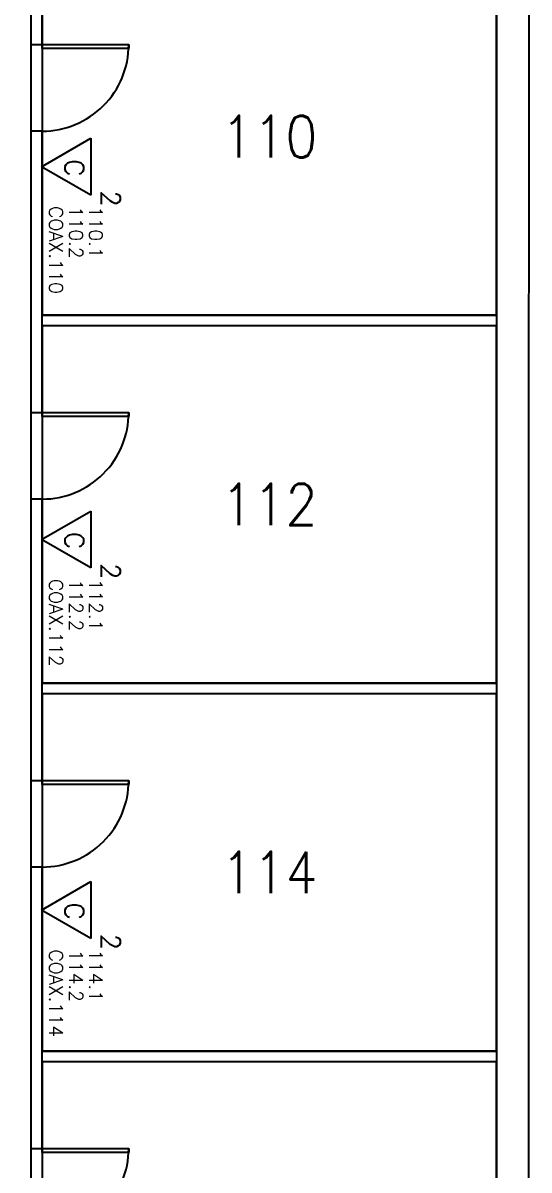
# Model space of a CAD drawing. Header units: inches. Extents: x -460 to 10305, y -938 to 5356.
# Drawn here: x 513.2 to 700.3, y 2279.1 to 2703.1 of the extents above; entities that cross this region are included whole.
import ezdxf
from ezdxf.enums import TextEntityAlignment as Align

# ---------------------------------------------------------------- set-up
doc = ezdxf.new("R2010")
doc.units = ezdxf.units.IN
doc.header["$MEASUREMENT"] = 0
doc.set_wipeout_variables(frame=1)
doc.linetypes.add('01-0263-01-DWG-BFP-ARCH$0$763', pattern=[5.0001, 5, -0.0001])
for name, color, linetype in [('01-0263-01-DWG-BFP-ARCH$0$SP-AREA', 250, '01-0263-01-DWG-BFP-ARCH$0$763'), ('01-0263-01-DWG-BFP-ARCH$0$SP-DOORS', 5, 'Continuous'), ('01-0263-01-DWG-BFP-ARCH$0$SP-GROSS', 30, 'Continuous'), ('01-0263-01-DWG-BFP-ARCH$0$SP-RMNO', 7, 'Continuous'), ('01-0263-01-DWG-BFP-ARCH$0$SP-ROOM', 7, 'Continuous'), ('01-0263-01-DWG-BFP-ARCH$0$SP-WALL', 7, 'Continuous'), ('T-Comm-E', 1, 'Continuous')]:
    doc.layers.add(name, color=color, linetype=linetype)
doc.layers.get('01-0263-01-DWG-BFP-ARCH$0$SP-ROOM').off()
doc.styles.add('01-0263-01-DWG-BFP-ARCH$0$ROMANS', font='ROMANS.shx', dxfattribs={"width": 0.9})
doc.styles.add('3-32', font='SIMPLEX.shx', dxfattribs={"height": 9})

# ---------------------------------------------------------------- blocks, each defined once
blk = doc.blocks.new('01-0263-01-DWG-BFP-ARCH$0$DOR00')
at = {"color": 0}
for p, q in [((0, 1), (0, 0)), ((1, 0), (1, 1))]:
    blk.add_line(p, q, dxfattribs=at)
blk = doc.blocks.new('01-0263-01-DWG-BFP-ARCH$0$DOR01')
at = {"color": 0}
for p, q in [((1, 1), (0, 1)), ((0, 1), (0, 0)), ((1, 0), (1, 1)), ((0, 0), (1, 0))]:
    blk.add_line(p, q, dxfattribs=at)
blk = doc.blocks.new('01-0263-01-DWG-BFP-ARCH$0$FMGRM1')
at = {"style": '01-0263-01-DWG-BFP-ARCH$0$ROMANS', "width": 0.9}
for tag, p in [('RMAREA', (0, -0.2836)), ('DATA1', (0, -0.443)), ('DATA2', (0, -0.6024)), ('DATA3', (0, -0.7618)), ('DATA4', (0, -0.9213)), ('DATA5', (0, -1.0807))]:
    blk.add_attdef(tag, text='', height=0.1172, dxfattribs=at).set_placement(p, align=Align.CENTER)
at = {"linetype": 'Continuous'}
blk.add_wipeout([(-0.375, -0.125), (0.375, -0.125), (0.375, 0.125), (-0.375, 0.125)], dxfattribs=at)
at = {"layer": '01-0263-01-DWG-BFP-ARCH$0$SP-RMNO', "style": '01-0263-01-DWG-BFP-ARCH$0$ROMANS', "width": 0.9}
blk.add_attdef('RMNUMB', text='', height=0.16, dxfattribs=at).set_placement((0, 0), align=Align.MIDDLE)
blk = doc.blocks.new('01-0263-01-DWG-BFP-ARCH', base_point=(1295.16, 1353.43))
at = {"layer": '01-0263-01-DWG-BFP-ARCH$0$SP-AREA'}
blk.add_lwpolyline([(1527.16, 2407.43), (1479.16, 2407.43), (1479.16, 1533.43), (1811.16, 1533.43), (1811.16, 2461.43), (1479.16, 2461.43), (1479.16, 2407.43), (1527.16, 2407.43), (1763.16, 2407.43), (1763.16, 1587.43), (1527.16, 1587.43), (1527.16, 2407.43)], close=True, dxfattribs=at)
at = {"layer": '01-0263-01-DWG-BFP-ARCH$0$SP-AREA', "linetype": 'Continuous'}
for points in [[(1983.16, 1999.43), (1983.16, 2131.43), (1815.16, 2131.43), (1815.16, 1999.43)], [(1983.16, 1863.43), (1983.16, 1995.43), (1815.16, 1995.43), (1815.16, 1863.43)], [(1983.16, 1727.43), (1983.16, 1859.43), (1815.16, 1859.43), (1815.16, 1727.43)], [(1983.16, 1591.43), (1983.16, 1723.43), (1815.16, 1723.43), (1815.16, 1591.43)]]:
    blk.add_lwpolyline(points, close=True, dxfattribs=at)
at = {"layer": '01-0263-01-DWG-BFP-ARCH$0$SP-DOORS'}
for points in [[(1815.16, 2067.43, 0.414214), (1847.16, 2099.43, 0.414214)], [(1815.16, 1931.43, 0.414214), (1847.16, 1963.43, 0.414214)], [(1815.16, 1795.43, 0.414214), (1847.16, 1827.43, 0.414214)], [(1815.16, 1659.43, 0.414214), (1847.16, 1691.43, 0.414214)]]:
    blk.add_lwpolyline(points, format="xyb", dxfattribs=at)
at = {"layer": '01-0263-01-DWG-BFP-ARCH$0$SP-GROSS'}
blk.add_lwpolyline([(1995.16, 2641.42), (1295.16, 2641.43), (1295.16, 1353.43), (1995.06, 1353.48), (1995.03, 1373.67), (1995.16, 2641.42)], close=True, dxfattribs=at)
at = {"layer": '01-0263-01-DWG-BFP-ARCH$0$SP-WALL'}
for p, q in [((1983.16, 2629.43), (1983.16, 1365.43)), ((1811.16, 2099.43), (1811.16, 2203.43)), ((1815.16, 2099.43), (1815.16, 2203.43)), ((1811.16, 1963.43), (1811.16, 2067.43)), ((1815.16, 1963.43), (1815.16, 2067.43)), ((1983.16, 1999.43), (1815.16, 1999.43)), ((1983.16, 1995.43), (1815.16, 1995.43)), ((1811.16, 1827.43), (1811.16, 1931.43)), ((1815.16, 1827.43), (1815.16, 1931.43)), ((1983.16, 1863.43), (1815.16, 1863.43)), ((1983.16, 1859.43), (1815.16, 1859.43)), ((1811.16, 1691.43), (1811.16, 1795.43)), ((1815.16, 1727.43), (1815.16, 1795.43)), ((1983.16, 1727.43), (1815.16, 1727.43)), ((1815.16, 1691.43), (1815.16, 1727.43)), ((1983.16, 1723.43), (1815.16, 1723.43))]:
    blk.add_line(p, q, dxfattribs=at)
at = {"layer": '01-0263-01-DWG-BFP-ARCH$0$SP-DOORS', "xscale": 32, "yscale": -1.5, "zscale": 32}
for p in [(1815.16, 2099.43), (1815.16, 1963.43), (1815.16, 1827.43), (1815.16, 1691.43)]:
    blk.add_blockref('01-0263-01-DWG-BFP-ARCH$0$DOR01', p, dxfattribs=at)
at = {"layer": '01-0263-01-DWG-BFP-ARCH$0$SP-WALL', "xscale": 32, "zscale": 32, "rotation": 270}
for p, yscale in [((1815.16, 2099.43), -3.999999999999773), ((1815.16, 1963.43), -4), ((1815.16, 1827.43), -4.000000000000455), ((1815.16, 1691.43), -4)]:
    blk.add_blockref('01-0263-01-DWG-BFP-ARCH$0$DOR00', p, dxfattribs=dict(at, yscale=yscale))
at = {"layer": '01-0263-01-DWG-BFP-ARCH$0$SP-ROOM'}
ref = blk.add_blockref('01-0263-01-DWG-BFP-ARCH$0$FMGRM1', (1899.16, 2065.43), dxfattribs=dict(at, xscale=96, yscale=96, zscale=96))
ref.add_attrib('RMNUMB', '110', dxfattribs={"layer": '01-0263-01-DWG-BFP-ARCH$0$SP-RMNO', "height": 15.36, "style": '01-0263-01-DWG-BFP-ARCH$0$ROMANS', "width": 0.9}).set_placement((1899.16, 2065.43), align=Align.MIDDLE)
ref = blk.add_blockref('01-0263-01-DWG-BFP-ARCH$0$FMGRM1', (1899.16, 1929.43), dxfattribs=dict(at, xscale=96, yscale=96, zscale=96))
ref.add_attrib('RMNUMB', '112', dxfattribs={"layer": '01-0263-01-DWG-BFP-ARCH$0$SP-RMNO', "height": 15.36, "style": '01-0263-01-DWG-BFP-ARCH$0$ROMANS', "width": 0.9}).set_placement((1899.16, 1929.43), align=Align.MIDDLE)
ref = blk.add_blockref('01-0263-01-DWG-BFP-ARCH$0$FMGRM1', (1899.16, 1793.43), dxfattribs=dict(at, xscale=96, yscale=96, zscale=96))
ref.add_attrib('RMNUMB', '114', dxfattribs={"layer": '01-0263-01-DWG-BFP-ARCH$0$SP-RMNO', "height": 15.36, "style": '01-0263-01-DWG-BFP-ARCH$0$ROMANS', "width": 0.9}).set_placement((1899.16, 1793.43), align=Align.MIDDLE)
blk = doc.blocks.new('VOICE(1)DATA(1)COAX(1)')
for p, q in [((0, 0), (-10.5, 18.19)), ((-10.5, 18.19), (10.5, 18.19)), ((10.5, 18.19), (0, 0))]:
    blk.add_line(p, q)
at = {"char_height": 7, "attachment_point": 1, "style": '3-32'}
for s, insert, width in [('2', (8.78, 29.02), 11.7808), ('C', (-2.75, 15.62), 12.7033)]:
    blk.add_mtext(s, dxfattribs=dict(at, insert=insert, width=width))
at = {"style": '3-32', "flags": 1}
for tag, p in [('RM_NUMBER', (92.08, 138.94)), ('UTP_CATEGORY', (92.08, 125.57)), ('QUANTITY_UTP', (92.08, 112.44)), ('WIRELESS_OUTLET_LOCATION', (92.08, 99.43)), ('TELECOMM_ROOM', (92.08, 85.57)), ('QTY_COAX', (91.33, 59.47)), ('POS_4', (202.73, 34.3)), ('POS_5', (202.73, 26.05)), ('POS_6', (202.73, 17.55))]:
    blk.add_attdef(tag, p, '', height=5, dxfattribs=at)
at = {"flags": 1}
blk.add_attdef('WO_NUMBER', text='', height=5, dxfattribs=at).set_placement((90.2, 43.13), align=Align.BOTTOM_LEFT)
at = {"style": '3-32'}
for tag, p in [('POS_1', (14.63, 17.54)), ('POS_2', (14.64, 10.22)), ('POS_3', (14.62, 2.8))]:
    blk.add_attdef(tag, p, '', height=5, dxfattribs=at)

msp = doc.modelspace()

# ---------------------------------------------------------------- block references
msp.add_blockref('01-0263-01-DWG-BFP-ARCH', (0.26, 1949.11))

# ---------------------------------------------------------------- next in the draw order: block references
at = {"layer": 'T-Comm-E', "rotation": 270}
for p, values in [((520.06, 2649.98), {'POS_1': '110.1', 'POS_2': '110.2', 'POS_3': 'COAX.110'}), ((520.06, 2512.2), {'POS_1': '112.1', 'POS_2': '112.2', 'POS_3': 'COAX.112'}), ((520.06, 2375.22), {'POS_1': '114.1', 'POS_2': '114.2', 'POS_3': 'COAX.114'})]:
    msp.add_blockref('VOICE(1)DATA(1)COAX(1)', p, dxfattribs=at).add_auto_attribs(values)

doc.saveas('drawing.dxf')
